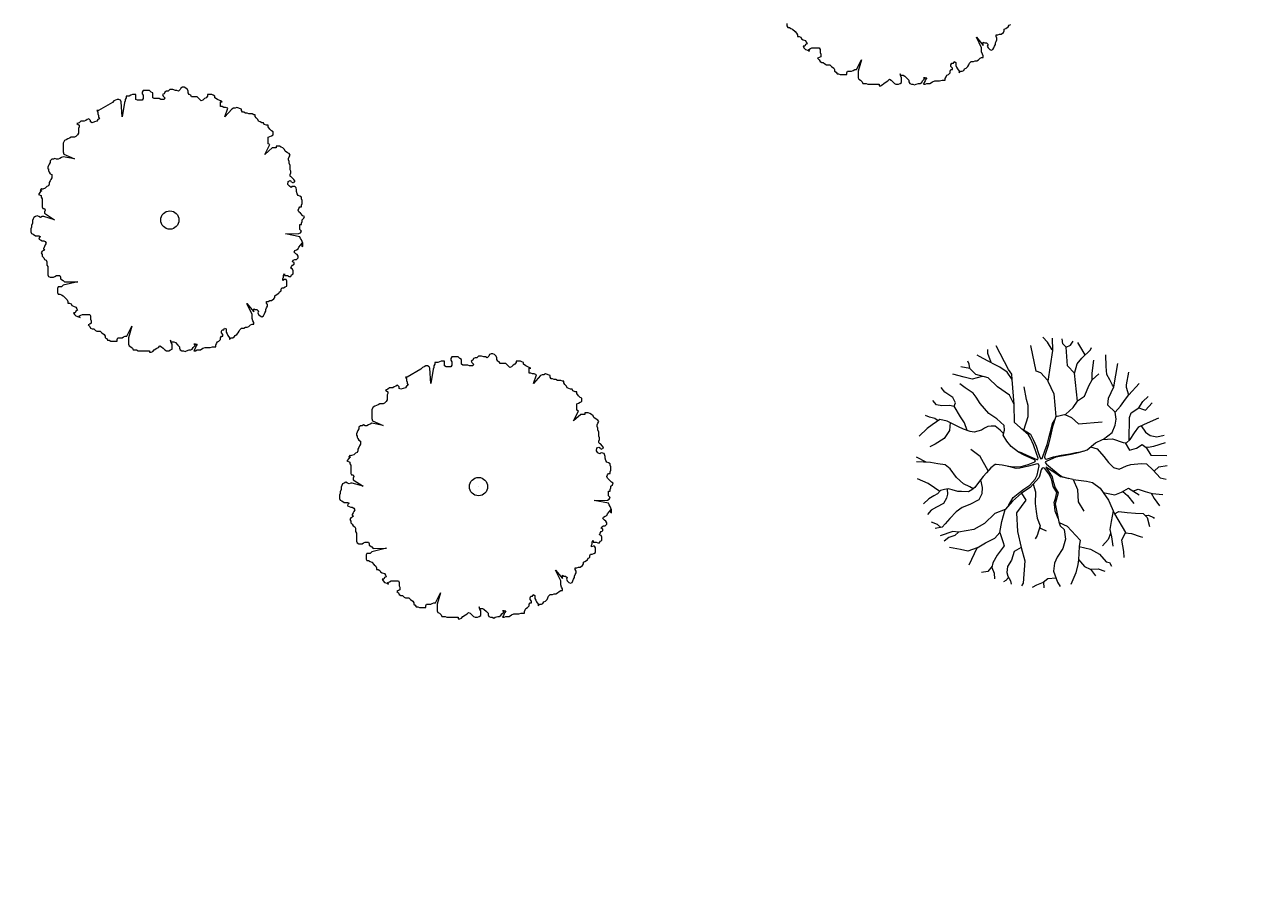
# Model space of a CAD drawing. Extents: x 99089 to 101049, y 99298 to 100905.
# Drawn here: x 100669 to 100726.2, y 99811.8 to 99852.2 of the extents above; entities that cross this region are included whole.
import ezdxf

# ---------------------------------------------------------------- set-up
doc = ezdxf.new("R2010")
doc.units = 0
doc.layers.add('Survey Exist Trees', color=7, linetype='Continuous')

msp = doc.modelspace()

# ---------------------------------------------------------------- linework, layer by layer
at = {"layer": 'Survey Exist Trees'}
for p, q in [((100673.042, 99848.606), (100672.403, 99848.23)), ((100675.717, 99843.14), (100675.717, 99843.14)), ((100687.395, 99836.205), (100686.756, 99835.829)), ((100690.07, 99830.739), (100690.07, 99830.739))]:
    msp.add_line(p, q, dxfattribs=at)
for points in [[(100704.413, 99852.282), (100704.413, 99852.17), (100704.451, 99852.094), (100704.526, 99852.094), (100704.601, 99852.057), (100704.676, 99852.019), (100704.789, 99851.906), (100704.864, 99851.831), (100704.901, 99851.756), (100704.901, 99851.681), (100704.976, 99851.681), (100705.052, 99851.643), (100705.089, 99851.568), (100705.164, 99851.53), (100705.277, 99851.493), (100705.314, 99851.417), (100705.352, 99851.342), (100705.277, 99851.305), (100705.239, 99851.229), (100705.164, 99851.229), (100705.202, 99851.154), (100705.277, 99851.079), (100705.39, 99851.041), (100705.465, 99851.004), (100705.427, 99851.079), (100705.502, 99851.117), (100705.577, 99851.154), (100705.653, 99851.154), (100705.728, 99851.154), (100705.803, 99851.154), (100705.916, 99851.154), (100705.953, 99851.079), (100705.953, 99851.004), (100705.953, 99850.929), (100705.991, 99850.853), (100705.991, 99850.741), (100705.916, 99850.703), (100705.84, 99850.665), (100705.916, 99850.59), (100705.953, 99850.515), (100706.028, 99850.477), (100706.103, 99850.477), (100706.178, 99850.402), (100706.254, 99850.365), (100706.329, 99850.365), (100706.404, 99850.365), (100706.479, 99850.289), (100706.592, 99850.214), (100706.629, 99850.139), (100706.629, 99850.064), (100706.704, 99850.026), (100706.742, 99849.951), (100706.817, 99849.951), (100706.892, 99849.913), (100706.967, 99849.913), (100707.08, 99849.913), (100707.193, 99849.913), (100707.193, 99849.989), (100707.23, 99850.064), (100707.305, 99850.064), (100707.418, 99850.064), (100707.493, 99850.101), (100707.568, 99850.139), (100707.643, 99850.139), (100707.88, 99850.6), (100707.719, 99850.064), (100707.719, 99849.989), (100707.719, 99849.913), (100707.719, 99849.838), (100707.719, 99849.763), (100707.756, 99849.688), (100707.831, 99849.65), (100707.906, 99849.575), (100707.944, 99849.5), (100708.019, 99849.5), (100708.094, 99849.5), (100708.169, 99849.462), (100708.244, 99849.462), (100708.32, 99849.462), (100708.395, 99849.462), (100708.47, 99849.462)], [(100713.466, 99851.079), (100713.466, 99851.154), (100713.224, 99851.652), (100713.541, 99851.267), (100713.541, 99851.342), (100713.541, 99851.417), (100713.616, 99851.38), (100713.691, 99851.38), (100713.766, 99851.305), (100713.729, 99851.229), (100713.766, 99851.154), (100713.841, 99851.079), (100713.916, 99851.041), (100713.992, 99851.079), (100714.029, 99851.154), (100714.067, 99851.229), (100714.104, 99851.305), (100714.104, 99851.38), (100714.142, 99851.455), (100714.179, 99851.53), (100714.179, 99851.605), (100714.142, 99851.681), (100714.142, 99851.756), (100714.217, 99851.756), (100714.292, 99851.794), (100714.367, 99851.794), (100714.48, 99851.869), (100714.517, 99851.944), (100714.517, 99852.019), (100714.593, 99852.057), (100714.705, 99852.132), (100714.743, 99852.207), (100714.818, 99852.245)], [(100708.47, 99849.462), (100708.545, 99849.462), (100708.62, 99849.462), (100708.695, 99849.462), (100708.695, 99849.387), (100708.77, 99849.387), (100708.845, 99849.424), (100708.921, 99849.5), (100709.033, 99849.575), (100709.108, 99849.612), (100709.183, 99849.688), (100709.259, 99849.65), (100709.334, 99849.575), (100709.409, 99849.5), (100709.484, 99849.462), (100709.597, 99849.462), (100709.672, 99849.5), (100709.747, 99849.537), (100709.747, 99849.537), (100709.747, 99849.65), (100709.747, 99849.763), (100709.709, 99849.838), (100709.672, 99849.951), (100709.672, 99849.876), (100709.747, 99849.876), (100709.822, 99849.876), (100709.897, 99849.838), (100710.01, 99849.725), (100710.085, 99849.65), (100710.085, 99849.575), (100710.123, 99849.5), (100710.198, 99849.462), (100710.273, 99849.462), (100710.348, 99849.424), (100710.423, 99849.462), (100710.536, 99849.5), (100710.611, 99849.5), (100710.686, 99849.537), (100710.724, 99849.612), (100710.799, 99849.688), (100710.836, 99849.763), (100710.761, 99849.763), (100710.836, 99849.763), (100710.911, 99849.763), (100710.874, 99849.688), (100710.836, 99849.612), (100710.799, 99849.537), (100710.761, 99849.462), (100710.836, 99849.462), (100710.911, 99849.5), (100710.987, 99849.5), (100711.062, 99849.5), (100711.174, 99849.575), (100711.287, 99849.612), (100711.362, 99849.612), (100711.437, 99849.612), (100711.512, 99849.612), (100711.625, 99849.65), (100711.7, 99849.65), (100711.775, 99849.65), (100711.775, 99849.725), (100711.813, 99849.801), (100711.85, 99849.876), (100711.926, 99849.913), (100712.001, 99849.989), (100712.001, 99850.064), (100712.038, 99850.139), (100712.113, 99850.139), (100712.113, 99850.214), (100712.038, 99850.289), (100712.038, 99850.365), (100712.076, 99850.44), (100712.151, 99850.44), (100712.189, 99850.515), (100712.264, 99850.477), (100712.264, 99850.402), (100712.264, 99850.327), (100712.301, 99850.252), (100712.339, 99850.177), (100712.414, 99850.064), (100712.414, 99849.989), (100712.489, 99850.064), (100712.564, 99850.064), (100712.639, 99850.101), (100712.677, 99850.177), (100712.752, 99850.214), (100712.827, 99850.289), (100712.865, 99850.365), (100712.902, 99850.44), (100712.977, 99850.515), (100713.09, 99850.515), (100713.165, 99850.553), (100713.24, 99850.553), (100713.315, 99850.59), (100713.391, 99850.665), (100713.466, 99850.703), (100713.541, 99850.703), (100713.541, 99850.778), (100713.503, 99850.853), (100713.466, 99850.966), (100713.466, 99851.079)], [(100678.676, 99848.342), (100678.601, 99848.305), (100678.277, 99847.937), (100678.413, 99848.342), (100678.3, 99848.38), (100678.225, 99848.38), (100678.15, 99848.418), (100678.075, 99848.418), (100678.075, 99848.493), (100678.075, 99848.568), (100678.075, 99848.643), (100678.15, 99848.643), (100678.075, 99848.681), (100677.925, 99848.756), (100677.812, 99848.831), (100677.812, 99848.906), (100677.737, 99848.944), (100677.662, 99848.982), (100677.587, 99848.982), (100677.474, 99848.982), (100677.474, 99848.906), (100677.399, 99848.831), (100677.324, 99848.794), (100677.249, 99848.718), (100677.174, 99848.681), (100677.061, 99848.794), (100676.986, 99848.869), (100676.911, 99848.869), (100676.798, 99848.869), (100676.723, 99848.869), (100676.685, 99848.944), (100676.61, 99848.982), (100676.573, 99849.057), (100676.573, 99849.132), (100676.535, 99849.207), (100676.46, 99849.282), (100676.385, 99849.32), (100676.31, 99849.32), (100676.234, 99849.282), (100676.197, 99849.207), (100676.122, 99849.132), (100676.047, 99849.17), (100675.972, 99849.17), (100675.859, 99849.207), (100675.784, 99849.207), (100675.709, 99849.207), (100675.633, 99849.132), (100675.558, 99849.132), (100675.483, 99849.094), (100675.446, 99849.019), (100675.371, 99848.982), (100675.408, 99848.906), (100675.483, 99848.831), (100675.446, 99848.756), (100675.371, 99848.756), (100675.295, 99848.756), (100675.22, 99848.794), (100675.145, 99848.794), (100675.07, 99848.794), (100674.995, 99848.794), (100674.92, 99848.831), (100674.92, 99848.906), (100674.92, 99848.982), (100674.92, 99849.057), (100674.845, 99849.094), (100674.77, 99849.17), (100674.694, 99849.17), (100674.619, 99849.17), (100674.544, 99849.17), (100674.469, 99849.17), (100674.431, 99849.094), (100674.431, 99849.019), (100674.469, 99848.944), (100674.469, 99848.869), (100674.469, 99848.794), (100674.431, 99848.718), (100674.356, 99848.718), (100674.281, 99848.718), (100674.206, 99848.718), (100674.131, 99848.756), (100674.131, 99848.831), (100674.131, 99848.906), (100674.131, 99848.982), (100674.056, 99848.982), (100673.981, 99848.982), (100673.906, 99848.944), (100673.83, 99848.906), (100673.755, 99848.906), (100673.68, 99848.906), (100673.68, 99848.831), (100673.643, 99848.756), (100673.643, 99848.681), (100673.605, 99848.606), (100673.504, 99847.937), (100673.455, 99848.643), (100673.417, 99848.718), (100673.342, 99848.756), (100673.267, 99848.756), (100673.192, 99848.718), (100673.117, 99848.681), (100673.042, 99848.606)], [(100672.403, 99848.23), (100672.328, 99848.23), (100672.365, 99848.154), (100672.365, 99848.079), (100672.403, 99848.004), (100672.403, 99847.929), (100672.441, 99847.854), (100672.365, 99847.816), (100672.328, 99847.741), (100672.215, 99847.703), (100672.103, 99847.665), (100672.027, 99847.703), (100672.027, 99847.778), (100671.952, 99847.854), (100671.877, 99847.816), (100671.802, 99847.778), (100671.727, 99847.741), (100671.652, 99847.741), (100671.577, 99847.741), (100671.502, 99847.665), (100671.389, 99847.628), (100671.502, 99847.553), (100671.502, 99847.477), (100671.464, 99847.402), (100671.464, 99847.327), (100671.464, 99847.252), (100671.464, 99847.177), (100671.426, 99847.101), (100671.351, 99847.026), (100671.276, 99846.989), (100671.201, 99846.989), (100671.126, 99846.989), (100671.051, 99846.951), (100670.976, 99846.913), (100670.901, 99846.876), (100670.825, 99846.838), (100670.75, 99846.725), (100670.75, 99846.65), (100670.75, 99846.575), (100670.75, 99846.5), (100670.75, 99846.387), (100670.75, 99846.312), (100670.788, 99846.199), (100671.282, 99845.984), (100670.75, 99846.086), (100670.675, 99846.049), (100670.6, 99846.011), (100670.525, 99845.973)], [(100681.794, 99843.454), (100681.719, 99843.529), (100681.681, 99843.604), (100681.719, 99843.679), (100681.756, 99843.755), (100681.831, 99843.755), (100681.831, 99843.83), (100681.869, 99843.905), (100681.869, 99843.98), (100681.869, 99844.056), (100681.831, 99844.131), (100681.831, 99844.206), (100681.756, 99844.244), (100681.681, 99844.281), (100681.644, 99844.356), (100681.606, 99844.469), (100681.606, 99844.544), (100681.583, 99844.632), (100681.558, 99844.677), (100681.506, 99844.699), (100681.446, 99844.704), (100681.386, 99844.694), (100681.356, 99844.657), (100681.273, 99844.717), (100681.198, 99844.799), (100681.218, 99844.937), (100681.306, 99844.974), (100681.356, 99844.954), (100681.346, 99844.929), (100681.448, 99844.879), (100681.448, 99844.902), (100681.526, 99844.922), (100681.521, 99844.969), (100681.478, 99845.027), (100681.396, 99845.124), (100681.351, 99845.144), (100681.328, 99845.172), (100681.305, 99845.184), (100681.305, 99845.259), (100681.343, 99845.334), (100681.343, 99845.409), (100681.305, 99845.484), (100681.305, 99845.56), (100681.305, 99845.672), (100681.268, 99845.785), (100681.268, 99845.86), (100681.23, 99845.936), (100681.23, 99846.011), (100681.268, 99846.086), (100681.305, 99846.161), (100681.268, 99846.237), (100681.193, 99846.274), (100681.08, 99846.349), (100681.043, 99846.425), (100680.967, 99846.5), (100680.892, 99846.537), (100680.817, 99846.575), (100680.742, 99846.575), (100680.667, 99846.575), (100680.667, 99846.5), (100680.554, 99846.5), (100680.479, 99846.5), (100680.139, 99846.194), (100680.366, 99846.65), (100680.291, 99846.688), (100680.291, 99846.763), (100680.291, 99846.838), (100680.291, 99846.913), (100680.291, 99846.989), (100680.366, 99847.026), (100680.442, 99847.064), (100680.517, 99847.101), (100680.517, 99847.177), (100680.517, 99847.252), (100680.442, 99847.289), (100680.366, 99847.365), (100680.291, 99847.477), (100680.291, 99847.553), (100680.216, 99847.553), (100680.103, 99847.59), (100680.066, 99847.665), (100679.991, 99847.665), (100679.916, 99847.703), (100679.841, 99847.741), (100679.803, 99847.816), (100679.728, 99847.891), (100679.69, 99847.966), (100679.69, 99848.042), (100679.615, 99848.042), (100679.54, 99848.079), (100679.465, 99848.079), (100679.39, 99848.079), (100679.315, 99848.117), (100679.24, 99848.117), (100679.164, 99848.154), (100679.089, 99848.154), (100679.052, 99848.23), (100679.052, 99848.305), (100678.826, 99848.38), (100678.751, 99848.342), (100678.676, 99848.342)], [(100670.525, 99845.973), (100670.45, 99845.973), (100670.375, 99846.011), (100670.299, 99845.973), (100670.224, 99845.973), (100670.149, 99845.898), (100670.149, 99845.823), (100670.112, 99845.748), (100670.074, 99845.672), (100670.037, 99845.597), (100670.037, 99845.522), (100670.074, 99845.522), (100670.074, 99845.447), (100670.112, 99845.372), (100670.149, 99845.296), (100670.224, 99845.259), (100670.224, 99845.184), (100670.224, 99845.108), (100670.187, 99845.033), (100670.149, 99844.958), (100670.112, 99844.883), (100670.112, 99844.808), (100670.074, 99844.732), (100669.999, 99844.695), (100669.924, 99844.62), (100669.811, 99844.582), (100669.759, 99844.571), (100669.761, 99844.593), (100669.743, 99844.605), (100669.682, 99844.522), (100669.688, 99844.516), (100669.763, 99844.501), (100669.722, 99844.485), (100669.698, 99844.469), (100669.601, 99844.33), (100669.736, 99844.281), (100669.736, 99844.206), (100669.774, 99844.131), (100669.774, 99844.056), (100669.774, 99843.98), (100669.774, 99843.905), (100669.774, 99843.83), (100669.774, 99843.755), (100669.811, 99843.679), (100669.886, 99843.679), (100669.924, 99843.604), (100669.886, 99843.529), (100669.886, 99843.454), (100670.351, 99843.158), (100669.849, 99843.303), (100669.774, 99843.303), (100669.698, 99843.266), (100669.623, 99843.303), (100669.548, 99843.341), (100669.473, 99843.303), (100669.398, 99843.266), (100669.36, 99843.191), (100669.323, 99843.115), (100669.323, 99843.003), (100669.285, 99842.89), (100669.285, 99842.815), (100669.248, 99842.739), (100669.248, 99842.664), (100669.248, 99842.589), (100669.285, 99842.514), (100669.36, 99842.476), (100669.473, 99842.401), (100669.548, 99842.401), (100669.623, 99842.401), (100669.698, 99842.363), (100669.649, 99842.339), (100669.634, 99842.301), (100669.623, 99842.251), (100669.698, 99842.213), (100669.774, 99842.175), (100669.849, 99842.175), (100669.924, 99842.138), (100669.961, 99842.063), (100669.924, 99841.987), (100669.886, 99841.912), (100669.849, 99841.837), (100669.845, 99841.828), (100669.845, 99841.806), (100669.898, 99841.76), (100669.845, 99841.738), (100669.849, 99841.724), (100669.774, 99841.686), (100669.736, 99841.611), (100669.774, 99841.536), (100669.774, 99841.461), (100669.849, 99841.386), (100669.886, 99841.31), (100669.961, 99841.273), (100669.999, 99841.198), (100669.999, 99841.122), (100669.999, 99841.047), (100670.037, 99840.972), (100670.037, 99840.897), (100670.037, 99840.822), (100670.037, 99840.746), (100670.037, 99840.671)], [(100679.54, 99838.678), (100679.54, 99838.753), (100679.298, 99839.251), (100679.615, 99838.866), (100679.615, 99838.941), (100679.615, 99839.017), (100679.69, 99838.979), (100679.765, 99838.979), (100679.841, 99838.904), (100679.803, 99838.829), (100679.841, 99838.753), (100679.916, 99838.678), (100679.991, 99838.641), (100680.066, 99838.678), (100680.103, 99838.753), (100680.141, 99838.829), (100680.179, 99838.904), (100680.179, 99838.979), (100680.216, 99839.054), (100680.254, 99839.129), (100680.254, 99839.205), (100680.216, 99839.28), (100680.216, 99839.355), (100680.291, 99839.355), (100680.366, 99839.393), (100680.442, 99839.393), (100680.554, 99839.468), (100680.592, 99839.543), (100680.592, 99839.618), (100680.667, 99839.656), (100680.78, 99839.731), (100680.817, 99839.806), (100680.892, 99839.844), (100680.892, 99839.919), (100680.93, 99839.994), (100681.005, 99839.994), (100681.08, 99840.032), (100681.155, 99840.069), (100681.155, 99840.145), (100681.155, 99840.22), (100681.155, 99840.295), (100681.118, 99840.37), (100681.043, 99840.37), (100680.967, 99840.333), (100680.967, 99840.408), (100681.005, 99840.483), (100681.005, 99840.558), (100681.043, 99840.634), (100681.043, 99840.558), (100681.118, 99840.558), (100681.193, 99840.558), (100681.268, 99840.521), (100681.343, 99840.521), (100681.381, 99840.596), (100681.456, 99840.634), (100681.456, 99840.709), (100681.456, 99840.784), (100681.418, 99840.859), (100681.343, 99840.897), (100681.381, 99840.972), (100681.418, 99841.047), (100681.493, 99841.085), (100681.493, 99841.16), (100681.418, 99841.198), (100681.456, 99841.273), (100681.531, 99841.31), (100681.606, 99841.31), (100681.681, 99841.386), (100681.681, 99841.461), (100681.644, 99841.536), (100681.568, 99841.574), (100681.493, 99841.649), (100681.531, 99841.724), (100681.606, 99841.762), (100681.681, 99841.799), (100681.719, 99841.874), (100681.869, 99842.063), (100681.831, 99841.95), (100681.906, 99841.912), (100681.906, 99841.987), (100681.906, 99842.063), (100681.869, 99842.138), (100681.831, 99842.213), (100681.794, 99842.288), (100681.756, 99842.363), (100681.099, 99842.497), (100681.719, 99842.514), (100681.794, 99842.551), (100681.831, 99842.627), (100681.756, 99842.702), (100681.756, 99842.777), (100681.756, 99842.852), (100681.756, 99842.927), (100681.831, 99842.927), (100681.831, 99843.003), (100681.869, 99843.078), (100681.869, 99843.153), (100681.944, 99843.228), (100681.982, 99843.303), (100681.906, 99843.341), (100681.794, 99843.454)], [(100670.037, 99840.671), (100670.037, 99840.596), (100670.074, 99840.521), (100670.149, 99840.483), (100670.224, 99840.483), (100670.299, 99840.483), (100670.375, 99840.521), (100670.45, 99840.558), (100670.525, 99840.558), (100670.6, 99840.558), (100670.638, 99840.483), (100670.638, 99840.408), (100670.75, 99840.333), (100670.825, 99840.258), (100671.432, 99840.273), (100670.75, 99840.107), (100670.675, 99840.032), (100670.6, 99840.032), (100670.525, 99840.032), (100670.487, 99839.957), (100670.487, 99839.881), (100670.487, 99839.769), (100670.525, 99839.693), (100670.6, 99839.693), (100670.675, 99839.656), (100670.75, 99839.618), (100670.863, 99839.505), (100670.938, 99839.43), (100670.976, 99839.355), (100670.976, 99839.28), (100671.051, 99839.28), (100671.126, 99839.242), (100671.163, 99839.167), (100671.239, 99839.129), (100671.351, 99839.092), (100671.389, 99839.017), (100671.426, 99838.941), (100671.351, 99838.904), (100671.314, 99838.829), (100671.239, 99838.829), (100671.276, 99838.753), (100671.351, 99838.678), (100671.464, 99838.641), (100671.539, 99838.603), (100671.502, 99838.678), (100671.577, 99838.716), (100671.652, 99838.753), (100671.727, 99838.753), (100671.802, 99838.753), (100671.877, 99838.753), (100671.99, 99838.753), (100672.027, 99838.678), (100672.027, 99838.603), (100672.027, 99838.528), (100672.065, 99838.453), (100672.065, 99838.34), (100671.99, 99838.302), (100671.915, 99838.265), (100671.99, 99838.189), (100672.027, 99838.114), (100672.103, 99838.076), (100672.178, 99838.076), (100672.253, 99838.001), (100672.328, 99837.964), (100672.403, 99837.964), (100672.478, 99837.964), (100672.553, 99837.888), (100672.666, 99837.813), (100672.704, 99837.738), (100672.704, 99837.663), (100672.779, 99837.625), (100672.816, 99837.55), (100672.891, 99837.55), (100672.966, 99837.512), (100673.042, 99837.512), (100673.154, 99837.512), (100673.267, 99837.512), (100673.267, 99837.588), (100673.305, 99837.663), (100673.38, 99837.663), (100673.492, 99837.663), (100673.567, 99837.7), (100673.643, 99837.738), (100673.718, 99837.738), (100673.954, 99838.199), (100673.793, 99837.663), (100673.793, 99837.588), (100673.793, 99837.512), (100673.793, 99837.437), (100673.793, 99837.362), (100673.83, 99837.287), (100673.906, 99837.249), (100673.981, 99837.174), (100674.018, 99837.099), (100674.093, 99837.099), (100674.168, 99837.099), (100674.244, 99837.061), (100674.319, 99837.061), (100674.394, 99837.061), (100674.469, 99837.061), (100674.544, 99837.061)], [(100674.544, 99837.061), (100674.619, 99837.061), (100674.694, 99837.061), (100674.77, 99837.061), (100674.77, 99836.986), (100674.845, 99836.986), (100674.92, 99837.024), (100674.995, 99837.099), (100675.108, 99837.174), (100675.183, 99837.212), (100675.258, 99837.287), (100675.333, 99837.249), (100675.408, 99837.174), (100675.483, 99837.099), (100675.558, 99837.061), (100675.671, 99837.061), (100675.746, 99837.099), (100675.821, 99837.136), (100675.821, 99837.136), (100675.821, 99837.249), (100675.821, 99837.362), (100675.784, 99837.437), (100675.746, 99837.55), (100675.746, 99837.475), (100675.821, 99837.475), (100675.896, 99837.475), (100675.972, 99837.437), (100676.084, 99837.324), (100676.159, 99837.249), (100676.159, 99837.174), (100676.197, 99837.099), (100676.272, 99837.061), (100676.347, 99837.061), (100676.422, 99837.024), (100676.497, 99837.061), (100676.61, 99837.099), (100676.685, 99837.099), (100676.76, 99837.136), (100676.798, 99837.212), (100676.873, 99837.287), (100676.911, 99837.362), (100676.835, 99837.362), (100676.911, 99837.362), (100676.986, 99837.362), (100676.948, 99837.287), (100676.911, 99837.212), (100676.873, 99837.136), (100676.835, 99837.061), (100676.911, 99837.061), (100676.986, 99837.099), (100677.061, 99837.099), (100677.136, 99837.099), (100677.249, 99837.174), (100677.361, 99837.212), (100677.436, 99837.212), (100677.512, 99837.212), (100677.587, 99837.212), (100677.699, 99837.249), (100677.775, 99837.249), (100677.85, 99837.249), (100677.85, 99837.324), (100677.887, 99837.4), (100677.925, 99837.475), (100678, 99837.512), (100678.075, 99837.588), (100678.075, 99837.663), (100678.113, 99837.738), (100678.188, 99837.738), (100678.188, 99837.813), (100678.113, 99837.888), (100678.113, 99837.964), (100678.15, 99838.039), (100678.225, 99838.039), (100678.263, 99838.114), (100678.338, 99838.076), (100678.338, 99838.001), (100678.338, 99837.926), (100678.376, 99837.851), (100678.413, 99837.776), (100678.488, 99837.663), (100678.488, 99837.588), (100678.563, 99837.663), (100678.639, 99837.663), (100678.714, 99837.7), (100678.751, 99837.776), (100678.826, 99837.813), (100678.901, 99837.888), (100678.939, 99837.964), (100678.977, 99838.039), (100679.052, 99838.114), (100679.164, 99838.114), (100679.24, 99838.152), (100679.315, 99838.152), (100679.39, 99838.189), (100679.465, 99838.265), (100679.54, 99838.302), (100679.615, 99838.302), (100679.615, 99838.377), (100679.578, 99838.453), (100679.54, 99838.565), (100679.54, 99838.678)], [(100716.745, 99837.101), (100716.537, 99837.456), (100716.315, 99837.688)], [(100716.748, 99837.651), (100716.769, 99837.066), (100716.538, 99835.64), (100716.827, 99835.047), (100716.916, 99834.005), (100717.375, 99834.101), (100717.722, 99834.422), (100717.93, 99834.718), (100717.788, 99836.01), (100717.467, 99836.354), (100717.395, 99837.231), (100717.241, 99837.381), (100717.213, 99837.61)], [(100717.395, 99837.231), (100717.594, 99837.326), (100717.726, 99837.502)], [(100718.283, 99836.862), (100718.029, 99837.287), (100717.947, 99837.44)], [(100693.029, 99835.941), (100692.954, 99835.904), (100692.63, 99835.536), (100692.766, 99835.941), (100692.654, 99835.979), (100692.578, 99835.979), (100692.503, 99836.017), (100692.428, 99836.017), (100692.428, 99836.092), (100692.428, 99836.167), (100692.428, 99836.242), (100692.503, 99836.242), (100692.428, 99836.28), (100692.278, 99836.355), (100692.165, 99836.43), (100692.165, 99836.506), (100692.09, 99836.543), (100692.015, 99836.581), (100691.94, 99836.581), (100691.827, 99836.581), (100691.827, 99836.506), (100691.752, 99836.43), (100691.677, 99836.393), (100691.602, 99836.318), (100691.527, 99836.28), (100691.414, 99836.393), (100691.339, 99836.468), (100691.264, 99836.468), (100691.151, 99836.468), (100691.076, 99836.468), (100691.038, 99836.543), (100690.963, 99836.581), (100690.926, 99836.656), (100690.926, 99836.731), (100690.888, 99836.806), (100690.813, 99836.882), (100690.738, 99836.919), (100690.663, 99836.919), (100690.588, 99836.882), (100690.55, 99836.806), (100690.475, 99836.731), (100690.4, 99836.769), (100690.325, 99836.769), (100690.212, 99836.806), (100690.137, 99836.806), (100690.062, 99836.806), (100689.987, 99836.731), (100689.911, 99836.731), (100689.836, 99836.694), (100689.799, 99836.618), (100689.724, 99836.581), (100689.761, 99836.506), (100689.836, 99836.43), (100689.799, 99836.355), (100689.724, 99836.355), (100689.649, 99836.355), (100689.573, 99836.393), (100689.498, 99836.393), (100689.423, 99836.393), (100689.348, 99836.393), (100689.273, 99836.43), (100689.273, 99836.506), (100689.273, 99836.581), (100689.273, 99836.656), (100689.198, 99836.694), (100689.123, 99836.769), (100689.048, 99836.769), (100688.972, 99836.769), (100688.897, 99836.769), (100688.822, 99836.769), (100688.785, 99836.694), (100688.785, 99836.618), (100688.822, 99836.543), (100688.822, 99836.468), (100688.822, 99836.393), (100688.785, 99836.318), (100688.709, 99836.318), (100688.634, 99836.318), (100688.559, 99836.318), (100688.484, 99836.355), (100688.484, 99836.43), (100688.484, 99836.506), (100688.484, 99836.581), (100688.409, 99836.581), (100688.334, 99836.581), (100688.259, 99836.543), (100688.184, 99836.506), (100688.108, 99836.506), (100688.033, 99836.506), (100688.033, 99836.43), (100687.996, 99836.355), (100687.996, 99836.28), (100687.958, 99836.205), (100687.857, 99835.536), (100687.808, 99836.242), (100687.77, 99836.318), (100687.695, 99836.355), (100687.62, 99836.355), (100687.545, 99836.318), (100687.47, 99836.28), (100687.395, 99836.205)], [(100714.887, 99835.721), (100714.649, 99836.058), (100714.314, 99836.301), (100714.127, 99836.394), (100713.773, 99836.581), (100713.363, 99836.787), (100713.261, 99836.857)], [(100713.905, 99836.511), (100713.756, 99836.936), (100713.757, 99837.123)], [(100714.998, 99833.724), (100714.982, 99834.561), (100714.887, 99835.721), (100714.866, 99835.975), (100714.721, 99836.193), (100714.138, 99837.288)], [(100716.523, 99835.695), (100716.216, 99836.027), (100716.006, 99836.108), (100715.751, 99837.296)], [(100717.787, 99836.007), (100717.915, 99836.447), (100718.121, 99836.708), (100718.533, 99837.1), (100718.581, 99837.208)], [(100719.618, 99835.384), (100719.555, 99835.456), (100719.425, 99835.699), (100719.295, 99835.96), (100719.259, 99836.334), (100719.237, 99836.873)], [(100714.982, 99834.561), (100714.759, 99834.994), (100714.2, 99835.386), (100713.771, 99835.797), (100713.193, 99835.947), (100712.914, 99836.227), (100712.503, 99836.315)], [(100712.914, 99836.227), (100712.89, 99836.434), (100712.829, 99836.571)], [(100718.604, 99835.7), (100718.605, 99836.017), (100718.681, 99836.614)], [(100719.134, 99832.939), (100719.532, 99833.258), (100719.682, 99833.597), (100719.718, 99833.878), (100719.683, 99834.205), (100719.329, 99834.532), (100719.36, 99834.857), (100719.618, 99835.384), (100719.807, 99836.471)], [(100686.756, 99835.829), (100686.681, 99835.829), (100686.719, 99835.753), (100686.719, 99835.678), (100686.756, 99835.603), (100686.756, 99835.528), (100686.794, 99835.453), (100686.719, 99835.415), (100686.681, 99835.34), (100686.568, 99835.302), (100686.456, 99835.265), (100686.381, 99835.302), (100686.381, 99835.377), (100686.305, 99835.453), (100686.23, 99835.415), (100686.155, 99835.377), (100686.08, 99835.34), (100686.005, 99835.34), (100685.93, 99835.34), (100685.855, 99835.265), (100685.742, 99835.227), (100685.855, 99835.152), (100685.855, 99835.077), (100685.817, 99835.001), (100685.817, 99834.926), (100685.817, 99834.851), (100685.817, 99834.776), (100685.78, 99834.701), (100685.704, 99834.625), (100685.629, 99834.588), (100685.554, 99834.588), (100685.479, 99834.588), (100685.404, 99834.55), (100685.329, 99834.513), (100685.254, 99834.475), (100685.179, 99834.437), (100685.103, 99834.324), (100685.103, 99834.249), (100685.103, 99834.174), (100685.103, 99834.099), (100685.103, 99833.986), (100685.103, 99833.911), (100685.141, 99833.798), (100685.635, 99833.583), (100685.103, 99833.685), (100685.028, 99833.648), (100684.953, 99833.61), (100684.878, 99833.572)], [(100696.147, 99831.053), (100696.072, 99831.128), (100696.034, 99831.203), (100696.072, 99831.279), (100696.109, 99831.354), (100696.185, 99831.354), (100696.185, 99831.429), (100696.222, 99831.504), (100696.222, 99831.579), (100696.222, 99831.655), (100696.185, 99831.73), (100696.185, 99831.805), (100696.109, 99831.843), (100696.034, 99831.88), (100695.997, 99831.955), (100695.959, 99832.068), (100695.959, 99832.143), (100695.936, 99832.231), (100695.911, 99832.276), (100695.859, 99832.298), (100695.799, 99832.303), (100695.739, 99832.293), (100695.709, 99832.256), (100695.626, 99832.316), (100695.552, 99832.398), (100695.572, 99832.536), (100695.659, 99832.573), (100695.709, 99832.553), (100695.699, 99832.528), (100695.801, 99832.478), (100695.801, 99832.501), (100695.879, 99832.521), (100695.874, 99832.568), (100695.831, 99832.626), (100695.749, 99832.723), (100695.704, 99832.743), (100695.681, 99832.771), (100695.659, 99832.783), (100695.659, 99832.858), (100695.696, 99832.933), (100695.696, 99833.008), (100695.659, 99833.084), (100695.659, 99833.159), (100695.659, 99833.272), (100695.621, 99833.384), (100695.621, 99833.46), (100695.584, 99833.535), (100695.584, 99833.61), (100695.621, 99833.685), (100695.659, 99833.76), (100695.621, 99833.836), (100695.546, 99833.873), (100695.433, 99833.948), (100695.396, 99834.024), (100695.321, 99834.099), (100695.245, 99834.136), (100695.17, 99834.174), (100695.095, 99834.174), (100695.02, 99834.174), (100695.02, 99834.099), (100694.907, 99834.099), (100694.832, 99834.099), (100694.492, 99833.793), (100694.72, 99834.249), (100694.644, 99834.287), (100694.644, 99834.362), (100694.644, 99834.437), (100694.644, 99834.513), (100694.644, 99834.588), (100694.72, 99834.625), (100694.795, 99834.663), (100694.87, 99834.701), (100694.87, 99834.776), (100694.87, 99834.851), (100694.795, 99834.889), (100694.72, 99834.964), (100694.644, 99835.077), (100694.644, 99835.152), (100694.569, 99835.152), (100694.457, 99835.189), (100694.419, 99835.265), (100694.344, 99835.265), (100694.269, 99835.302), (100694.194, 99835.34), (100694.156, 99835.415), (100694.081, 99835.49), (100694.043, 99835.565), (100694.043, 99835.641), (100693.968, 99835.641), (100693.893, 99835.678), (100693.818, 99835.678), (100693.743, 99835.678), (100693.668, 99835.716), (100693.593, 99835.716), (100693.518, 99835.753), (100693.442, 99835.753), (100693.405, 99835.829), (100693.405, 99835.904), (100693.179, 99835.979), (100693.104, 99835.941), (100693.029, 99835.941)], [(100713.496, 99835.868), (100713.025, 99835.742), (100712.652, 99835.835), (100712.127, 99835.969)], [(100717.929, 99834.724), (100718.248, 99834.953), (100718.473, 99835.457), (100718.604, 99835.7), (100718.922, 99835.979)], [(100720.306, 99834.991), (100720.208, 99835.344), (100720.208, 99835.474), (100720.307, 99836.058)], [(100712.793, 99833.346), (100712.666, 99833.707), (100712.48, 99833.987), (100712.182, 99834.473), (100712.257, 99834.641), (100712.127, 99834.884), (100711.755, 99835.127), (100711.587, 99835.343)], [(100714.835, 99832.597), (100714.835, 99832.597), (100714.641, 99832.847), (100714.474, 99833.127), (100714.531, 99833.37), (100714.512, 99833.575), (100714.177, 99833.893), (100713.805, 99834.136), (100713.6, 99834.379), (100713.395, 99834.603), (100713.21, 99834.902), (100713.079, 99835.088), (100712.707, 99835.331), (100712.446, 99835.518)], [(100715.432, 99833.367), (100715.633, 99834.004), (100715.634, 99834.508), (100715.56, 99834.788), (100715.45, 99835.385)], [(100719.683, 99834.206), (100719.926, 99834.485), (100720.151, 99834.802), (100720.319, 99835.008), (100720.793, 99835.529)], [(100712.185, 99834.469), (100711.977, 99834.511), (100711.623, 99834.492), (100711.361, 99834.548), (100711.2, 99834.752)], [(100720.333, 99832.898), (100720.335, 99833.955), (100720.422, 99834.167), (100720.782, 99834.409), (100720.966, 99834.701), (100721.218, 99834.932)], [(100720.784, 99834.41), (100720.952, 99834.335), (100721.082, 99834.298), (100721.393, 99834.629)], [(100711.45, 99833.806), (100711.285, 99833.914), (100711.043, 99833.97), (100710.86, 99834.054)], [(100716.916, 99834.005), (100716.766, 99833.515), (100716.67, 99833.107), (100716.555, 99832.648), (100716.41, 99832.18), (100716.388, 99832.109), (100716.417, 99832.027), (100716.481, 99832.018), (100716.803, 99832.13), (100717.159, 99832.202), (100717.574, 99832.265), (100717.846, 99832.325), (100718.077, 99832.35)], [(100717.334, 99834.093), (100717.641, 99833.947), (100717.97, 99833.661), (100719.074, 99833.746)], [(100718.205, 99832.394), (100718.372, 99832.452), (100718.765, 99832.769), (100719.082, 99832.937), (100719.549, 99832.955), (100720.052, 99832.787), (100720.202, 99832.768), (100720.37, 99832.936), (100720.576, 99833.234), (100720.782, 99833.514), (100721.006, 99833.626), (100721.324, 99833.775), (100721.712, 99833.932)], [(100684.878, 99833.572), (100684.803, 99833.572), (100684.728, 99833.61), (100684.653, 99833.572), (100684.578, 99833.572), (100684.502, 99833.497), (100684.502, 99833.422), (100684.465, 99833.347), (100684.427, 99833.272), (100684.39, 99833.196), (100684.39, 99833.121), (100684.427, 99833.121), (100684.427, 99833.046), (100684.465, 99832.971), (100684.502, 99832.896), (100684.578, 99832.858), (100684.578, 99832.783), (100684.578, 99832.708), (100684.54, 99832.632), (100684.502, 99832.557), (100684.465, 99832.482), (100684.465, 99832.407), (100684.427, 99832.331), (100684.352, 99832.294), (100684.277, 99832.219), (100684.164, 99832.181), (100684.112, 99832.17), (100684.114, 99832.192), (100684.096, 99832.204), (100684.035, 99832.121), (100684.041, 99832.115), (100684.116, 99832.101), (100684.076, 99832.084), (100684.052, 99832.068), (100683.954, 99831.93), (100684.089, 99831.88), (100684.089, 99831.805), (100684.127, 99831.73), (100684.127, 99831.655), (100684.127, 99831.579), (100684.127, 99831.504), (100684.127, 99831.429), (100684.127, 99831.354), (100684.164, 99831.279), (100684.239, 99831.279), (100684.277, 99831.203), (100684.239, 99831.128), (100684.239, 99831.053), (100684.704, 99830.757), (100684.202, 99830.903), (100684.127, 99830.903), (100684.052, 99830.865), (100683.977, 99830.903), (100683.901, 99830.94), (100683.826, 99830.903), (100683.751, 99830.865), (100683.714, 99830.79), (100683.676, 99830.715), (100683.676, 99830.602), (100683.638, 99830.489), (100683.638, 99830.414), (100683.601, 99830.338), (100683.601, 99830.263), (100683.601, 99830.188), (100683.638, 99830.113), (100683.714, 99830.075), (100683.826, 99830), (100683.901, 99830), (100683.977, 99830), (100684.052, 99829.962), (100684.002, 99829.938), (100683.987, 99829.9), (100683.977, 99829.85), (100684.052, 99829.812), (100684.127, 99829.774), (100684.202, 99829.774), (100684.277, 99829.737), (100684.315, 99829.662), (100684.277, 99829.586), (100684.239, 99829.511), (100684.202, 99829.436), (100684.199, 99829.427), (100684.199, 99829.405), (100684.251, 99829.359), (100684.199, 99829.337), (100684.202, 99829.323), (100684.127, 99829.286), (100684.089, 99829.21), (100684.127, 99829.135), (100684.127, 99829.06), (100684.202, 99828.985), (100684.239, 99828.91), (100684.315, 99828.872), (100684.352, 99828.797), (100684.352, 99828.722), (100684.352, 99828.646), (100684.39, 99828.571), (100684.39, 99828.496), (100684.39, 99828.421), (100684.39, 99828.345), (100684.39, 99828.27)], [(100714.491, 99833.198), (100714.325, 99833.37), (100714.102, 99833.557), (100713.915, 99833.557), (100713.747, 99833.538), (100713.598, 99833.464), (100713.467, 99833.371), (100713.112, 99833.278), (100712.926, 99833.296), (100712.628, 99833.409), (100712.385, 99833.521), (100712.18, 99833.633), (100711.863, 99833.783), (100711.528, 99833.858), (100711.36, 99833.746), (100711.173, 99833.615), (100710.93, 99833.447), (100710.563, 99833.091)], [(100711.999, 99833.719), (100711.974, 99833.353), (100711.731, 99832.98), (100711.301, 99832.719), (100711.061, 99832.591)], [(100715.114, 99832.39), (100715.307, 99832.325), (100715.569, 99832.2), (100715.814, 99832.093), (100716.027, 99832.003), (100716.078, 99832.006), (100716.097, 99832.063), (100716.016, 99832.285), (100715.871, 99832.677), (100715.735, 99832.996), (100715.649, 99833.149), (100715.401, 99833.368), (100714.998, 99833.724)], [(100715.33, 99833.431), (100715.566, 99833.283), (100715.737, 99833.177), (100715.875, 99832.894), (100715.998, 99832.621), (100716.116, 99832.28), (100716.187, 99832.075), (100716.222, 99832.029), (100716.276, 99832.044), (100716.328, 99832.178), (100716.411, 99832.406), (100716.519, 99832.704), (100716.611, 99833.069), (100716.693, 99833.416), (100716.763, 99833.671), (100716.868, 99833.848)], [(100720.886, 99833.566), (100721.08, 99833.271), (100721.303, 99833.122), (100721.62, 99833.047), (100721.955, 99833.126)], [(100720.139, 99832.776), (100720.35, 99832.432), (100720.667, 99832.525), (100720.929, 99832.693), (100721.115, 99832.562), (100721.338, 99832.207), (100722.085, 99832.183)], [(100721.073, 99832.592), (100721.209, 99832.58), (100721.47, 99832.617), (100722.02, 99832.784)], [(100713.771, 99831.474), (100713.4, 99832.142), (100712.97, 99832.471)], [(100714.678, 99831.685), (100715.009, 99831.651), (100715.307, 99831.681), (100715.638, 99831.764), (100715.937, 99831.89), (100715.966, 99831.943), (100715.929, 99831.984), (100715.447, 99832.2), (100715.18, 99832.341), (100714.835, 99832.597)], [(100718.205, 99832.394), (100717.958, 99832.309), (100717.63, 99832.228), (100717.269, 99832.169), (100716.912, 99832.115), (100716.669, 99831.999), (100716.443, 99831.891), (100716.417, 99831.856), (100716.478, 99831.775), (100716.671, 99831.62), (100717.033, 99831.331), (100717.197, 99831.216), (100717.517, 99831.112)], [(100718.534, 99832.582), (100718.839, 99832.489), (100719.155, 99832.134), (100719.36, 99831.854), (100719.602, 99831.63), (100719.863, 99831.555), (100720.199, 99831.704), (100720.404, 99831.76), (100720.89, 99831.815), (100721.132, 99831.796), (100721.449, 99831.498), (100721.765, 99831.143), (100722.042, 99831.077)], [(100713.073, 99830.641), (100712.92, 99830.721), (100712.621, 99830.87), (100712.305, 99831.169), (100712.007, 99831.561), (100711.765, 99831.748), (100711.429, 99831.804), (100711.094, 99831.861), (100710.43, 99831.893)], [(100710.892, 99831.871), (100710.436, 99832.106)], [(100714.137, 99831.762), (100714.098, 99831.765), (100713.892, 99831.616), (100713.686, 99831.373), (100713.537, 99831.205), (100713.424, 99831.075), (100713.274, 99830.87), (100713.143, 99830.702), (100713.013, 99830.59), (100712.863, 99830.497), (100712.527, 99830.516), (100712.359, 99830.516), (100712.098, 99830.591), (100711.912, 99830.628), (100711.744, 99830.61), (100711.557, 99830.554), (100711.407, 99830.405), (100711.239, 99830.311), (100711.015, 99830.162), (100710.756, 99829.934)], [(100714.72, 99829.856), (100714.926, 99830.233), (100715.163, 99830.424), (100715.424, 99830.614), (100715.703, 99830.808), (100715.96, 99831.088), (100716.056, 99831.267), (100716.137, 99831.712), (100716.112, 99831.781), (100716.046, 99831.795), (100715.652, 99831.685), (100715.247, 99831.596), (100715.077, 99831.58), (100714.729, 99831.675), (100714.428, 99831.734), (100714.137, 99831.762)], [(100717.031, 99829.261), (100716.88, 99829.596), (100716.849, 99829.901), (100716.839, 99830.006), (100716.902, 99830.182), (100716.961, 99830.468), (100716.797, 99830.748), (100716.716, 99831.096), (100716.585, 99831.327), (100716.407, 99831.577), (100716.342, 99831.616), (100716.275, 99831.602), (100716.229, 99831.525), (100716.155, 99831.229), (100716.133, 99831.14), (100715.869, 99830.845), (100715.728, 99830.692), (100715.317, 99830.43), (100714.903, 99830.06), (100714.556, 99829.672)], [(100717.717, 99831.072), (100717.137, 99831.186), (100716.872, 99831.384), (100716.445, 99831.649), (100716.604, 99831.403), (100716.744, 99831.187), (100716.791, 99830.983), (100716.891, 99830.683), (100717.024, 99830.456), (100716.893, 99829.94), (100717.062, 99829.105)], [(100721.49, 99831.451), (100721.71, 99831.665), (100722.093, 99831.718)], [(100693.893, 99826.277), (100693.893, 99826.352), (100693.651, 99826.85), (100693.968, 99826.465), (100693.968, 99826.54), (100693.968, 99826.616), (100694.043, 99826.578), (100694.119, 99826.578), (100694.194, 99826.503), (100694.156, 99826.428), (100694.194, 99826.352), (100694.269, 99826.277), (100694.344, 99826.24), (100694.419, 99826.277), (100694.457, 99826.352), (100694.494, 99826.428), (100694.532, 99826.503), (100694.532, 99826.578), (100694.569, 99826.653), (100694.607, 99826.729), (100694.607, 99826.804), (100694.569, 99826.879), (100694.569, 99826.954), (100694.644, 99826.954), (100694.72, 99826.992), (100694.795, 99826.992), (100694.907, 99827.067), (100694.945, 99827.142), (100694.945, 99827.217), (100695.02, 99827.255), (100695.133, 99827.33), (100695.17, 99827.405), (100695.245, 99827.443), (100695.245, 99827.518), (100695.283, 99827.593), (100695.358, 99827.593), (100695.433, 99827.631), (100695.508, 99827.669), (100695.508, 99827.744), (100695.508, 99827.819), (100695.508, 99827.894), (100695.471, 99827.969), (100695.396, 99827.969), (100695.321, 99827.932), (100695.321, 99828.007), (100695.358, 99828.082), (100695.358, 99828.157), (100695.396, 99828.233), (100695.396, 99828.157), (100695.471, 99828.157), (100695.546, 99828.157), (100695.621, 99828.12), (100695.696, 99828.12), (100695.734, 99828.195), (100695.809, 99828.233), (100695.809, 99828.308), (100695.809, 99828.383), (100695.771, 99828.458), (100695.696, 99828.496), (100695.734, 99828.571), (100695.771, 99828.646), (100695.846, 99828.684), (100695.846, 99828.759), (100695.771, 99828.797), (100695.809, 99828.872), (100695.884, 99828.91), (100695.959, 99828.91), (100696.034, 99828.985), (100696.034, 99829.06), (100695.997, 99829.135), (100695.922, 99829.173), (100695.846, 99829.248), (100695.884, 99829.323), (100695.959, 99829.361), (100696.034, 99829.398), (100696.072, 99829.474), (100696.222, 99829.662), (100696.185, 99829.549), (100696.26, 99829.511), (100696.26, 99829.586), (100696.26, 99829.662), (100696.222, 99829.737), (100696.185, 99829.812), (100696.147, 99829.887), (100696.109, 99829.962), (100695.453, 99830.096), (100696.072, 99830.113), (100696.147, 99830.15), (100696.185, 99830.226), (100696.109, 99830.301), (100696.109, 99830.376), (100696.109, 99830.451), (100696.109, 99830.527), (100696.185, 99830.527), (100696.185, 99830.602), (100696.222, 99830.677), (100696.222, 99830.752), (100696.297, 99830.827), (100696.335, 99830.903), (100696.26, 99830.94), (100696.147, 99831.053)], [(100711.52, 99830.516), (100711.278, 99830.685), (100710.979, 99830.89), (100710.48, 99831.098)], [(100713.406, 99831.05), (100713.498, 99830.701), (100713.479, 99830.403), (100713.329, 99830.123), (100712.918, 99829.899), (100712.563, 99829.769), (100712.282, 99829.564), (100711.983, 99829.247), (100711.777, 99829.004), (100711.628, 99828.855), (100711.3, 99828.792)], [(100717.717, 99831.072), (100718.339, 99830.998), (100718.618, 99830.935), (100718.985, 99830.658), (100719.117, 99830.465), (100719.359, 99830.111), (100719.638, 99829.473), (100720.149, 99828.596), (100719.967, 99828.251), (100720.056, 99827.723), (100720.072, 99827.441)], [(100717.717, 99831.072), (100717.927, 99830.609), (100717.956, 99830.036), (100718.214, 99829.592)], [(100711.869, 99830.623), (100711.874, 99830.385), (100711.836, 99830.199), (100711.686, 99829.956), (100711.369, 99829.789), (100711.126, 99829.639), (100710.954, 99829.442)], [(100715.317, 99830.43), (100715.52, 99830.106), (100715.081, 99829.524), (100715.131, 99828.646), (100715.302, 99827.906), (100715.468, 99827.284), (100715.401, 99826.246), (100715.313, 99826.118)], [(100715.869, 99830.845), (100715.979, 99830.494), (100715.959, 99829.953), (100715.996, 99829.579), (100716.051, 99829.262), (100716.181, 99828.907), (100716.049, 99828.459), (100715.955, 99828.31)], [(100719.117, 99830.465), (100719.655, 99830.36), (100719.972, 99830.472), (100720.29, 99830.659), (100720.793, 99830.359)], [(100720.036, 99830.51), (100720.252, 99830.323), (100720.549, 99829.949)], [(100720.505, 99830.531), (100720.738, 99830.621), (100721.073, 99830.509), (100721.39, 99830.415), (100721.9, 99830.363)], [(100721.349, 99830.427), (100721.483, 99830.191), (100721.736, 99829.843)], [(100712.883, 99827.104), (100713.261, 99827.888), (100713.65, 99828.124), (100714.074, 99828.341), (100714.318, 99828.608), (100714.407, 99829.111), (100714.556, 99829.672), (100714.079, 99829.491), (100713.598, 99829.018), (100713.107, 99828.741), (100712.392, 99828.617), (100712.121, 99828.649), (100711.531, 99828.446)], [(100719.579, 99829.607), (100719.484, 99829.11), (100719.427, 99828.737), (100719.501, 99828.401), (100719.574, 99827.971)], [(100719.638, 99829.473), (100719.839, 99829.576), (100720.231, 99829.539), (100720.623, 99829.501), (100720.977, 99829.482), (100721.164, 99829.295), (100721.276, 99828.878)], [(100721.07, 99829.389), (100721.22, 99829.407), (100721.462, 99829.295), (100721.483, 99829.256)], [(100711.562, 99828.842), (100711.418, 99828.968), (100711.128, 99829.091)], [(100716.159, 99828.836), (100716.236, 99828.795), (100716.46, 99828.683)], [(100717.062, 99829.105), (100717.114, 99828.907), (100717.3, 99828.738), (100717.373, 99828.29), (100717.242, 99827.861), (100716.979, 99827.451), (100716.848, 99827.171), (100716.81, 99826.798), (100716.995, 99826.293), (100717.116, 99826.087)], [(100717.071, 99829.072), (100717.451, 99828.904), (100718.045, 99828.252), (100718.007, 99827.954), (100717.964, 99827.326), (100717.945, 99827.116), (100717.849, 99826.719), (100717.607, 99826.182)], [(100684.39, 99828.27), (100684.39, 99828.195), (100684.427, 99828.12), (100684.502, 99828.082), (100684.578, 99828.082), (100684.653, 99828.082), (100684.728, 99828.12), (100684.803, 99828.157), (100684.878, 99828.157), (100684.953, 99828.157), (100684.991, 99828.082), (100684.991, 99828.007), (100685.103, 99827.932), (100685.179, 99827.857), (100685.785, 99827.872), (100685.103, 99827.706), (100685.028, 99827.631), (100684.953, 99827.631), (100684.878, 99827.631), (100684.84, 99827.556), (100684.84, 99827.481), (100684.84, 99827.368), (100684.878, 99827.293), (100684.953, 99827.293), (100685.028, 99827.255), (100685.103, 99827.217), (100685.216, 99827.105), (100685.291, 99827.029), (100685.329, 99826.954), (100685.329, 99826.879), (100685.404, 99826.879), (100685.479, 99826.841), (100685.517, 99826.766), (100685.592, 99826.729), (100685.704, 99826.691), (100685.742, 99826.616), (100685.78, 99826.54), (100685.704, 99826.503), (100685.667, 99826.428), (100685.592, 99826.428), (100685.629, 99826.352), (100685.704, 99826.277), (100685.817, 99826.24), (100685.892, 99826.202), (100685.855, 99826.277), (100685.93, 99826.315), (100686.005, 99826.352), (100686.08, 99826.352), (100686.155, 99826.352), (100686.23, 99826.352), (100686.343, 99826.352), (100686.381, 99826.277), (100686.381, 99826.202), (100686.381, 99826.127), (100686.418, 99826.052), (100686.418, 99825.939), (100686.343, 99825.901), (100686.268, 99825.864), (100686.343, 99825.788), (100686.381, 99825.713), (100686.456, 99825.676), (100686.531, 99825.676), (100686.606, 99825.6), (100686.681, 99825.563), (100686.756, 99825.563), (100686.831, 99825.563), (100686.906, 99825.488), (100687.019, 99825.412), (100687.057, 99825.337), (100687.057, 99825.262), (100687.132, 99825.224), (100687.169, 99825.149), (100687.245, 99825.149), (100687.32, 99825.112), (100687.395, 99825.112), (100687.507, 99825.112), (100687.62, 99825.112), (100687.62, 99825.187), (100687.658, 99825.262), (100687.733, 99825.262), (100687.846, 99825.262), (100687.921, 99825.3), (100687.996, 99825.337), (100688.071, 99825.337), (100688.307, 99825.798), (100688.146, 99825.262), (100688.146, 99825.187), (100688.146, 99825.112), (100688.146, 99825.036), (100688.146, 99824.961), (100688.184, 99824.886), (100688.259, 99824.848), (100688.334, 99824.773), (100688.371, 99824.698), (100688.447, 99824.698), (100688.522, 99824.698), (100688.597, 99824.66), (100688.672, 99824.66), (100688.747, 99824.66), (100688.822, 99824.66), (100688.897, 99824.66)], [(100712.39, 99828.617), (100712.224, 99828.463), (100711.944, 99828.37), (100711.724, 99828.193)], [(100714.318, 99828.608), (100714.462, 99828.143), (100714.518, 99827.975), (100714.181, 99827.546), (100713.993, 99827.192), (100713.937, 99826.968), (100714.048, 99826.707), (100714.067, 99826.454)], [(100719.466, 99828.559), (100719.351, 99828.27), (100719.089, 99827.99)], [(100720.148, 99828.594), (100720.434, 99828.549), (100720.844, 99828.418), (100720.954, 99828.393)], [(100713.261, 99827.888), (100712.819, 99827.734), (100712.483, 99827.809), (100711.977, 99827.9)], [(100715.302, 99827.906), (100714.984, 99827.714), (100714.852, 99827.322), (100714.665, 99827.023), (100714.645, 99826.743), (100714.682, 99826.575), (100714.812, 99826.351), (100714.836, 99826.202)], [(100718.007, 99827.954), (100718.524, 99827.828), (100718.944, 99827.591), (100719.255, 99827.244), (100719.405, 99827.206), (100719.504, 99827.035)], [(100713.955, 99827.038), (100713.75, 99826.781), (100713.458, 99826.743)], [(100717.966, 99827.343), (100718.247, 99827.02), (100718.508, 99826.889), (100718.881, 99826.908), (100719.188, 99826.811)], [(100714.723, 99826.505), (100714.588, 99826.37), (100714.477, 99826.304)], [(100716.93, 99826.472), (100716.548, 99826.443), (100716.324, 99826.275), (100716.025, 99826.145), (100715.824, 99826.041)], [(100718.523, 99826.89), (100718.754, 99826.583)], [(100688.897, 99824.66), (100688.972, 99824.66), (100689.048, 99824.66), (100689.123, 99824.66), (100689.123, 99824.585), (100689.198, 99824.585), (100689.273, 99824.623), (100689.348, 99824.698), (100689.461, 99824.773), (100689.536, 99824.811), (100689.611, 99824.886), (100689.686, 99824.848), (100689.761, 99824.773), (100689.836, 99824.698), (100689.911, 99824.66), (100690.024, 99824.66), (100690.099, 99824.698), (100690.174, 99824.736), (100690.174, 99824.736), (100690.174, 99824.848), (100690.174, 99824.961), (100690.137, 99825.036), (100690.099, 99825.149), (100690.099, 99825.074), (100690.174, 99825.074), (100690.25, 99825.074), (100690.325, 99825.036), (100690.437, 99824.924), (100690.513, 99824.848), (100690.513, 99824.773), (100690.55, 99824.698), (100690.625, 99824.66), (100690.7, 99824.66), (100690.775, 99824.623), (100690.851, 99824.66), (100690.963, 99824.698), (100691.038, 99824.698), (100691.114, 99824.736), (100691.151, 99824.811), (100691.226, 99824.886), (100691.264, 99824.961), (100691.189, 99824.961), (100691.264, 99824.961), (100691.339, 99824.961), (100691.301, 99824.886), (100691.264, 99824.811), (100691.226, 99824.736), (100691.189, 99824.66), (100691.264, 99824.66), (100691.339, 99824.698), (100691.414, 99824.698), (100691.489, 99824.698), (100691.602, 99824.773), (100691.715, 99824.811), (100691.79, 99824.811), (100691.865, 99824.811), (100691.94, 99824.811), (100692.053, 99824.848), (100692.128, 99824.848), (100692.203, 99824.848), (100692.203, 99824.924), (100692.24, 99824.999), (100692.278, 99825.074), (100692.353, 99825.112), (100692.428, 99825.187), (100692.428, 99825.262), (100692.466, 99825.337), (100692.541, 99825.337), (100692.541, 99825.412), (100692.466, 99825.488), (100692.466, 99825.563), (100692.503, 99825.638), (100692.578, 99825.638), (100692.616, 99825.713), (100692.691, 99825.676), (100692.691, 99825.6), (100692.691, 99825.525), (100692.729, 99825.45), (100692.766, 99825.375), (100692.841, 99825.262), (100692.841, 99825.187), (100692.917, 99825.262), (100692.992, 99825.262), (100693.067, 99825.3), (100693.104, 99825.375), (100693.179, 99825.412), (100693.255, 99825.488), (100693.292, 99825.563), (100693.33, 99825.638), (100693.405, 99825.713), (100693.518, 99825.713), (100693.593, 99825.751), (100693.668, 99825.751), (100693.743, 99825.788), (100693.818, 99825.864), (100693.893, 99825.901), (100693.968, 99825.901), (100693.968, 99825.976), (100693.931, 99826.052), (100693.893, 99826.164), (100693.893, 99826.277)], [(100716.347, 99826.293), (100716.362, 99826.025)]]:
    msp.add_lwpolyline(points, dxfattribs=at)
for centre in [(100675.717, 99843.14), (100690.07, 99830.739)]:
    msp.add_circle(centre, 0.425, dxfattribs=at)
msp.add_spline([(100952.566, 99603.58), (100952.566, 99653.419), (100928.923, 99689.743), (100899.368, 99717.62), (100871.503, 99745.497), (100859.681, 99772.528), (100859.681, 99791.113), (100851.237, 99840.108), (100841.104, 99859.537), (100797.195, 99911.067), (100756.664, 99941.477), (100672.223, 99984.559), (100638.447, 100011.591), (100619.87, 100011.591), (100619.87, 99995.541), (100601.293, 99995.541), (100572.583, 99987.094), (100549.784, 99978.646), (100514.319, 99978.646), (100504.187, 100000.609), (100504.187, 100031.02), (100504.187, 100052.984), (100504.187, 100102.824), (100488.143, 100145.905), (100463.655, 100181.385), (100478.481, 100209.01), (100515.016, 100209.01), (100542.418, 100209.01), (100558.797, 100213.744), (100558.797, 100251.271), (100596.079, 100274.114), (100629.189, 100274.114), (100648.599, 100243.275), (100681.709, 100215.863), (100715.961, 100230.711), (100731.945, 100280.967), (100715.961, 100304.953), (100715.961, 100333.508)], degree=3, dxfattribs=at)

doc.saveas('drawing.dxf')
